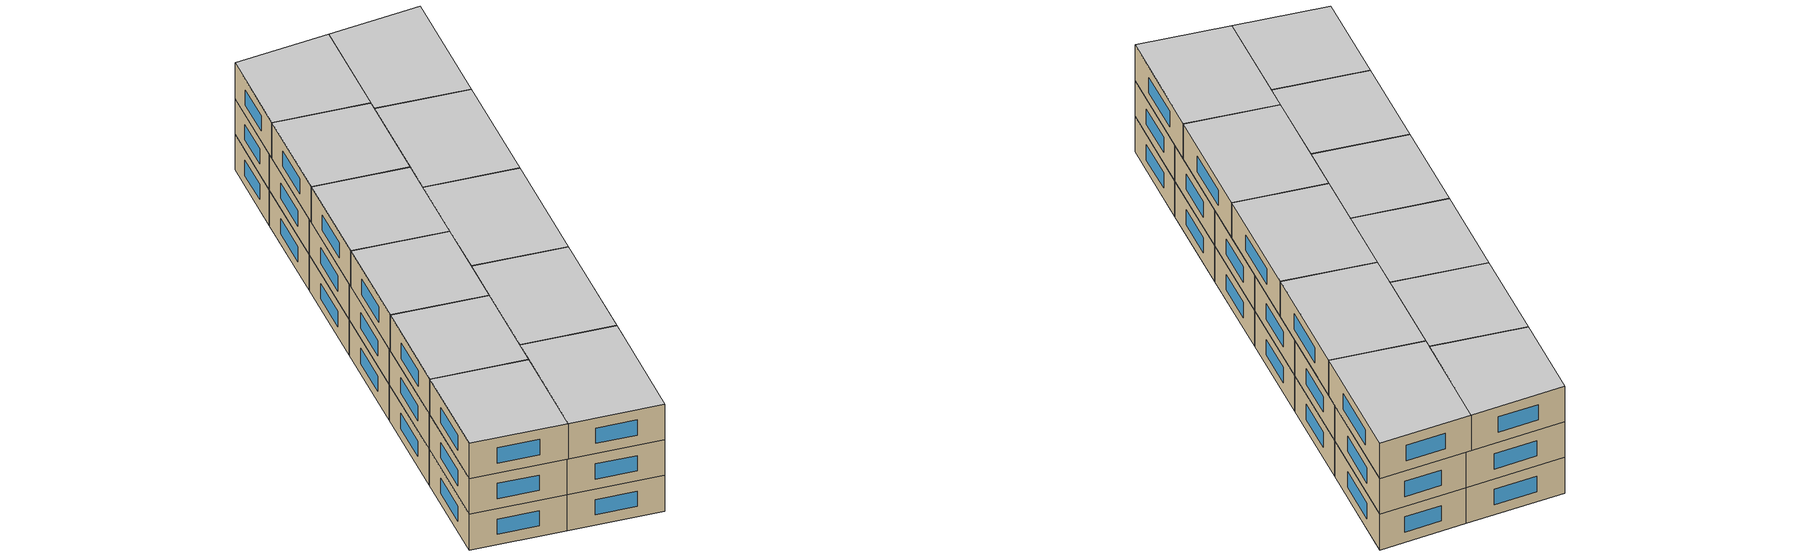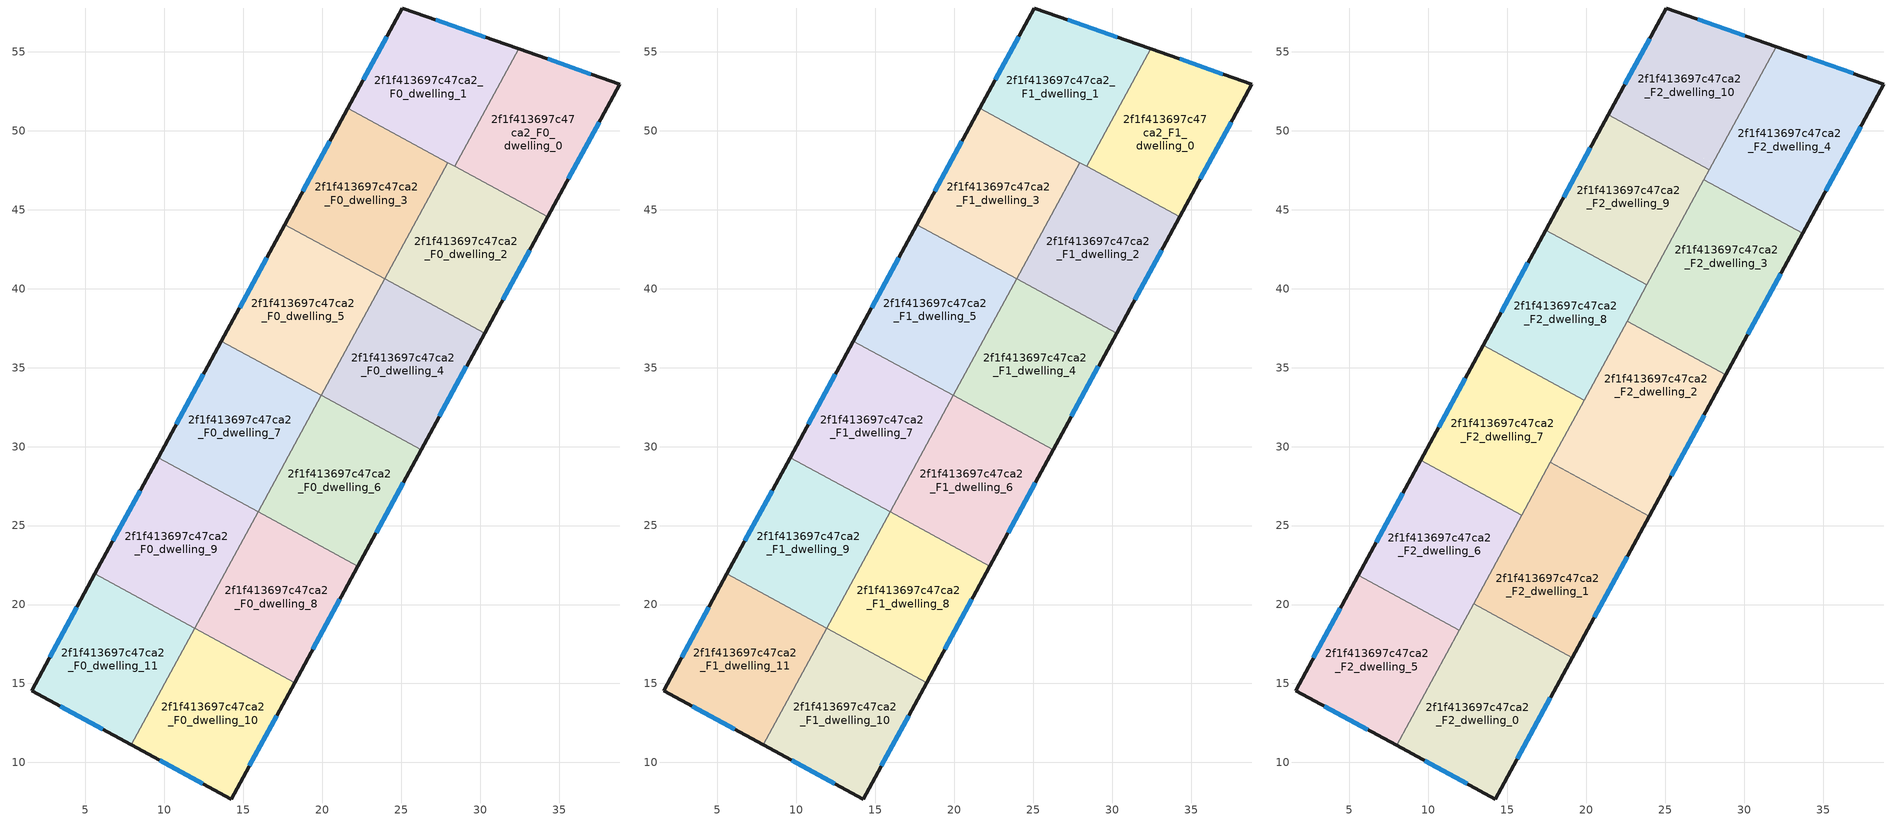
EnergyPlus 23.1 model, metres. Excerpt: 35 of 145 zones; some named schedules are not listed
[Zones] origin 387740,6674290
2f1f413697c47ca2_F0_dwelling_0
 floor ground (EU_floor_Construction): 38.85,52.95 34.29,44.55 28.4,47.75 32.44,55.2 z0
 wall outside (EU_wall_Construction): 34.29,44.55 38.85,52.95 32.44,55.2 z0:3
 wall to 2f1f413697c47ca2_F0_dwelling_1 (EU_wall_Construction): 32.44,55.2 28.4,47.75 z0:3
 wall to 2f1f413697c47ca2_F0_dwelling_2 (EU_wall_Construction): 28.4,47.75 34.29,44.55 z0:3
 window (EU_Window_Construction): 37.02,53.59 34.27,54.55 / 35.59,46.95 37.55,50.55 z0.86:2.14
2f1f413697c47ca2_F0_dwelling_1
 floor ground (EU_floor_Construction): 32.44,55.2 28.4,47.75 21.63,51.43 25.08,57.78 z0
 wall outside (EU_wall_Construction): 32.44,55.2 25.08,57.78 21.63,51.43 z0:3
 wall to 2f1f413697c47ca2_F0_dwelling_3 (EU_wall_Construction): 21.63,51.43 27.96,47.99 z0:3
 wall to 2f1f413697c47ca2_F0_dwelling_2 (EU_wall_Construction): 27.96,47.99 28.4,47.75 z0:3
 window (EU_Window_Construction): 24.09,55.96 22.61,53.25 / 30.34,55.93 27.18,57.04 z0.86:2.14
2f1f413697c47ca2_F0_dwelling_10
 floor ground (EU_floor_Construction): 18.26,15.06 14.24,7.68 7.92,11.12 11.93,18.5 z0
 wall outside (EU_wall_Construction): 7.92,11.12 14.24,7.68 18.26,15.06 z0:3
 wall to 2f1f413697c47ca2_F0_dwelling_11 (EU_wall_Construction): 11.93,18.5 7.92,11.12 z0:3
 wall to 2f1f413697c47ca2_F0_dwelling_8 (EU_wall_Construction): 18.26,15.06 11.93,18.5 z0:3
 window (EU_Window_Construction): 15.39,9.79 17.11,12.95 / 9.73,10.14 12.44,8.67 z0.86:2.14
2f1f413697c47ca2_F0_dwelling_11
 floor ground (EU_floor_Construction): 11.93,18.5 7.92,11.12 1.6,14.56 5.61,21.93 z0
 wall outside (EU_wall_Construction): 5.61,21.93 1.6,14.56 7.92,11.12 z0:3
 wall to 2f1f413697c47ca2_F0_dwelling_9 (EU_wall_Construction): 11.93,18.5 5.61,21.93 z0:3
 window (EU_Window_Construction): 3.4,13.57 6.12,12.1 / 4.46,19.83 2.74,16.66 z0.86:2.14
2f1f413697c47ca2_F0_dwelling_2
 floor ground (EU_floor_Construction): 34.29,44.55 30.28,37.18 23.96,40.62 27.96,47.99 z0
 wall outside (EU_wall_Construction): 30.28,37.18 34.29,44.55 z0:3
 wall to 2f1f413697c47ca2_F0_dwelling_3 (EU_wall_Construction): 27.96,47.99 23.96,40.62 z0:3
 wall to 2f1f413697c47ca2_F0_dwelling_4 (EU_wall_Construction): 23.96,40.62 30.28,37.18 z0:3
 window (EU_Window_Construction): 31.43,39.29 33.15,42.45 z0.86:2.14
2f1f413697c47ca2_F0_dwelling_3
 floor ground (EU_floor_Construction): 27.96,47.99 23.96,40.62 17.62,44.06 21.63,51.43 z0
 wall outside (EU_wall_Construction): 21.63,51.43 17.62,44.06 z0:3
 wall to 2f1f413697c47ca2_F0_dwelling_5 (EU_wall_Construction): 17.62,44.06 23.95,40.62 z0:3
 window (EU_Window_Construction): 20.49,49.33 18.77,46.17 z0.86:2.14
2f1f413697c47ca2_F0_dwelling_4
 floor ground (EU_floor_Construction): 30.28,37.18 26.28,29.81 19.95,33.25 23.95,40.62 z0
 wall outside (EU_wall_Construction): 26.28,29.81 30.28,37.18 z0:3
 wall to 2f1f413697c47ca2_F0_dwelling_5 (EU_wall_Construction): 23.95,40.62 19.95,33.25 z0:3
 wall to 2f1f413697c47ca2_F0_dwelling_6 (EU_wall_Construction): 19.95,33.25 26.28,29.81 z0:3
 window (EU_Window_Construction): 27.42,31.92 29.14,35.08 z0.86:2.14
2f1f413697c47ca2_F0_dwelling_5
 floor ground (EU_floor_Construction): 23.95,40.62 19.95,33.25 13.62,36.69 17.62,44.06 z0
 wall outside (EU_wall_Construction): 17.62,44.06 13.62,36.69 z0:3
 wall to 2f1f413697c47ca2_F0_dwelling_7 (EU_wall_Construction): 13.62,36.69 19.95,33.25 z0:3
 window (EU_Window_Construction): 16.48,41.95 14.76,38.79 z0.86:2.14
2f1f413697c47ca2_F0_dwelling_6
 floor ground (EU_floor_Construction): 26.28,29.81 22.27,22.44 15.94,25.87 19.95,33.25 z0
 wall outside (EU_wall_Construction): 22.27,22.44 26.28,29.81 z0:3
 wall to 2f1f413697c47ca2_F0_dwelling_7 (EU_wall_Construction): 19.95,33.25 15.94,25.87 z0:3
 wall to 2f1f413697c47ca2_F0_dwelling_8 (EU_wall_Construction): 15.94,25.87 22.27,22.44 z0:3
 window (EU_Window_Construction): 23.41,24.54 25.13,27.7 z0.86:2.14
2f1f413697c47ca2_F0_dwelling_7
 floor ground (EU_floor_Construction): 19.95,33.25 15.94,25.87 9.61,29.31 13.62,36.69 z0
 wall outside (EU_wall_Construction): 13.62,36.69 9.61,29.31 z0:3
 wall to 2f1f413697c47ca2_F0_dwelling_9 (EU_wall_Construction): 9.61,29.31 15.94,25.87 z0:3
 window (EU_Window_Construction): 12.48,34.58 10.76,31.42 z0.86:2.14
2f1f413697c47ca2_F0_dwelling_8
 floor ground (EU_floor_Construction): 22.27,22.44 18.26,15.06 11.93,18.5 15.94,25.87 z0
 wall outside (EU_wall_Construction): 18.26,15.06 22.27,22.44 z0:3
 wall to 2f1f413697c47ca2_F0_dwelling_9 (EU_wall_Construction): 15.94,25.87 11.93,18.5 z0:3
 window (EU_Window_Construction): 19.4,17.17 21.12,20.33 z0.86:2.14
2f1f413697c47ca2_F0_dwelling_9
 floor ground (EU_floor_Construction): 15.94,25.87 11.93,18.5 5.61,21.93 9.61,29.31 z0
 wall outside (EU_wall_Construction): 9.61,29.31 5.61,21.93 z0:3
 window (EU_Window_Construction): 8.47,27.2 6.75,24.04 z0.86:2.14
2f1f413697c47ca2_F1_dwelling_0
 floor to 2f1f413697c47ca2_F0_dwelling_0 (EU_floor_Construction): 38.85,52.95 34.29,44.55 28.4,47.75 32.44,55.2 z3
 wall outside (EU_wall_Construction): 34.29,44.55 38.85,52.95 32.44,55.2 z3:6
 wall to 2f1f413697c47ca2_F1_dwelling_1 (EU_wall_Construction): 32.44,55.2 28.4,47.75 z3:6
 wall to 2f1f413697c47ca2_F1_dwelling_2 (EU_wall_Construction): 28.4,47.75 34.29,44.55 z3:6
 window (EU_Window_Construction): 37.02,53.59 34.27,54.55 / 35.59,46.95 37.55,50.55 z3.86:5.14
 ceiling adiabatic (EU_roof_Construction): 34.29,44.55 38.85,52.95 32.44,55.2 28.4,47.75 z6
2f1f413697c47ca2_F1_dwelling_1
 floor to 2f1f413697c47ca2_F0_dwelling_1 (EU_floor_Construction): 32.44,55.2 28.4,47.75 21.63,51.43 25.08,57.78 z3
 wall outside (EU_wall_Construction): 32.44,55.2 25.08,57.78 21.63,51.43 z3:6
 wall to 2f1f413697c47ca2_F1_dwelling_3 (EU_wall_Construction): 21.63,51.43 27.96,47.99 z3:6
 wall to 2f1f413697c47ca2_F1_dwelling_2 (EU_wall_Construction): 27.96,47.99 28.4,47.75 z3:6
 window (EU_Window_Construction): 24.09,55.96 22.61,53.25 / 30.34,55.93 27.18,57.04 z3.86:5.14
 ceiling adiabatic (EU_roof_Construction): 28.4,47.75 32.44,55.2 32.04,55.34 28.03,47.95 z6
2f1f413697c47ca2_F1_dwelling_10
 floor to 2f1f413697c47ca2_F0_dwelling_10 (EU_floor_Construction): 18.26,15.06 14.24,7.68 7.92,11.12 11.93,18.5 z3
 wall outside (EU_wall_Construction): 7.92,11.12 14.24,7.68 18.26,15.06 z3:6
 wall to 2f1f413697c47ca2_F1_dwelling_11 (EU_wall_Construction): 11.93,18.5 7.92,11.12 z3:6
 wall to 2f1f413697c47ca2_F1_dwelling_8 (EU_wall_Construction): 18.26,15.06 11.93,18.5 z3:6
 window (EU_Window_Construction): 15.39,9.79 17.11,12.95 / 9.73,10.14 12.44,8.67 z3.86:5.14
 ceiling adiabatic (EU_roof_Construction): 8,11.08 12.01,18.46 11.93,18.5 7.92,11.12 z6
2f1f413697c47ca2_F1_dwelling_11
 floor to 2f1f413697c47ca2_F0_dwelling_11 (EU_floor_Construction): 11.93,18.5 7.92,11.12 1.6,14.56 5.61,21.93 z3
 wall outside (EU_wall_Construction): 5.61,21.93 1.6,14.56 7.92,11.12 z3:6
 wall to 2f1f413697c47ca2_F1_dwelling_9 (EU_wall_Construction): 11.93,18.5 5.61,21.93 z3:6
 window (EU_Window_Construction): 3.4,13.57 6.12,12.1 / 4.46,19.83 2.74,16.66 z3.86:5.14
2f1f413697c47ca2_F1_dwelling_2
 floor to 2f1f413697c47ca2_F0_dwelling_2 (EU_floor_Construction): 34.29,44.55 30.28,37.18 23.96,40.62 27.96,47.99 z3
 wall outside (EU_wall_Construction): 30.28,37.18 34.29,44.55 z3:6
 wall to 2f1f413697c47ca2_F1_dwelling_3 (EU_wall_Construction): 27.96,47.99 23.96,40.62 z3:6
 wall to 2f1f413697c47ca2_F1_dwelling_4 (EU_wall_Construction): 23.96,40.62 30.28,37.18 z3:6
 window (EU_Window_Construction): 31.43,39.29 33.15,42.45 z3.86:5.14
2f1f413697c47ca2_F1_dwelling_3
 floor to 2f1f413697c47ca2_F0_dwelling_3 (EU_floor_Construction): 27.96,47.99 23.96,40.62 17.62,44.06 21.63,51.43 z3
 wall outside (EU_wall_Construction): 21.63,51.43 17.62,44.06 z3:6
 wall to 2f1f413697c47ca2_F1_dwelling_5 (EU_wall_Construction): 17.62,44.06 23.95,40.62 z3:6
 window (EU_Window_Construction): 20.49,49.33 18.77,46.17 z3.86:5.14
2f1f413697c47ca2_F1_dwelling_4
 floor to 2f1f413697c47ca2_F0_dwelling_4 (EU_floor_Construction): 30.28,37.18 26.28,29.81 19.95,33.25 23.95,40.62 z3
 wall outside (EU_wall_Construction): 26.28,29.81 30.28,37.18 z3:6
 wall to 2f1f413697c47ca2_F1_dwelling_5 (EU_wall_Construction): 23.95,40.62 19.95,33.25 z3:6
 wall to 2f1f413697c47ca2_F1_dwelling_6 (EU_wall_Construction): 19.95,33.25 26.28,29.81 z3:6
 window (EU_Window_Construction): 27.42,31.92 29.14,35.08 z3.86:5.14
2f1f413697c47ca2_F1_dwelling_5
 floor to 2f1f413697c47ca2_F0_dwelling_5 (EU_floor_Construction): 23.95,40.62 19.95,33.25 13.62,36.69 17.62,44.06 z3
 wall outside (EU_wall_Construction): 17.62,44.06 13.62,36.69 z3:6
 wall to 2f1f413697c47ca2_F1_dwelling_7 (EU_wall_Construction): 13.62,36.69 19.95,33.25 z3:6
 window (EU_Window_Construction): 16.48,41.95 14.76,38.79 z3.86:5.14
2f1f413697c47ca2_F1_dwelling_6
 floor to 2f1f413697c47ca2_F0_dwelling_6 (EU_floor_Construction): 26.28,29.81 22.27,22.44 15.94,25.87 19.95,33.25 z3
 wall outside (EU_wall_Construction): 22.27,22.44 26.28,29.81 z3:6
 wall to 2f1f413697c47ca2_F1_dwelling_7 (EU_wall_Construction): 19.95,33.25 15.94,25.87 z3:6
 wall to 2f1f413697c47ca2_F1_dwelling_8 (EU_wall_Construction): 15.94,25.87 22.27,22.44 z3:6
 window (EU_Window_Construction): 23.41,24.54 25.13,27.7 z3.86:5.14
 ceiling adiabatic (EU_roof_Construction): 16.01,25.83 19.88,32.95 19.81,32.99 15.94,25.87 z6
2f1f413697c47ca2_F1_dwelling_7
 floor to 2f1f413697c47ca2_F0_dwelling_7 (EU_floor_Construction): 19.95,33.25 15.94,25.87 9.61,29.31 13.62,36.69 z3
 wall outside (EU_wall_Construction): 13.62,36.69 9.61,29.31 z3:6
 wall to 2f1f413697c47ca2_F1_dwelling_9 (EU_wall_Construction): 9.61,29.31 15.94,25.87 z3:6
 window (EU_Window_Construction): 12.48,34.58 10.76,31.42 z3.86:5.14
 ceiling adiabatic (EU_roof_Construction): 15.94,25.87 19.81,32.99 13.48,36.43 9.61,29.31 z6
2f1f413697c47ca2_F1_dwelling_8
 floor to 2f1f413697c47ca2_F0_dwelling_8 (EU_floor_Construction): 22.27,22.44 18.26,15.06 11.93,18.5 15.94,25.87 z3
 wall outside (EU_wall_Construction): 18.26,15.06 22.27,22.44 z3:6
 wall to 2f1f413697c47ca2_F1_dwelling_9 (EU_wall_Construction): 15.94,25.87 11.93,18.5 z3:6
 window (EU_Window_Construction): 19.4,17.17 21.12,20.33 z3.86:5.14
 ceiling adiabatic (EU_roof_Construction): 15.92,25.66 16.01,25.83 15.94,25.87 15.85,25.7 z6
2f1f413697c47ca2_F1_dwelling_9
 floor to 2f1f413697c47ca2_F0_dwelling_9 (EU_floor_Construction): 15.94,25.87 11.93,18.5 5.61,21.93 9.61,29.31 z3
 wall outside (EU_wall_Construction): 9.61,29.31 5.61,21.93 z3:6
 window (EU_Window_Construction): 8.47,27.2 6.75,24.04 z3.86:5.14
 ceiling adiabatic (EU_roof_Construction): 11.93,18.5 15.94,25.87 9.61,29.31 5.61,21.93 z6
2f1f413697c47ca2_F2_dwelling_0
 floor to 2f1f413697c47ca2_F1_dwelling_10 (EU_floor_Construction): 18.26,15.06 14.24,7.68 8,11.08 12.01,18.46 z6
 floor to 2f1f413697c47ca2_F1_dwelling_8 (EU_floor_Construction): 19.12,16.64 18.26,15.06 12.01,18.46 12.87,20.04 z6
 wall outside (EU_wall_Construction): 8,11.08 14.24,7.68 19.12,16.64 z6:9
 wall to 2f1f413697c47ca2_F2_dwelling_1 (EU_wall_Construction): 19.12,16.64 12.87,20.04 z6:9
 wall to 2f1f413697c47ca2_F2_dwelling_5 (EU_wall_Construction): 11.96,18.37 8,11.08 z6:9
 wall to 2f1f413697c47ca2_F2_dwelling_6 (EU_wall_Construction): 12.87,20.04 11.96,18.37 z6:9
 window (EU_Window_Construction): 9.78,10.11 12.46,8.65 / 15.64,10.24 17.72,14.08 z6.86:8.14
 ceiling to 2f1f413697c47ca2_F3_dwelling_0 (EU_floor_Construction): 14.24,7.68 19.12,16.64 12.87,20.04 8,11.08 z9
2f1f413697c47ca2_F2_dwelling_1
 floor to 2f1f413697c47ca2_F1_dwelling_8 (EU_floor_Construction): 22.27,22.44 19.12,16.64 12.87,20.04 16.01,25.83 z6
 floor to 2f1f413697c47ca2_F1_dwelling_6 (EU_floor_Construction): 23.98,25.6 22.27,22.44 16.01,25.83 17.73,29 z6
 wall outside (EU_wall_Construction): 19.12,16.64 23.98,25.6 z6:9
 wall to 2f1f413697c47ca2_F2_dwelling_2 (EU_wall_Construction): 23.98,25.6 17.73,29 z6:9
 wall to 2f1f413697c47ca2_F2_dwelling_6 (EU_wall_Construction): 15.92,25.66 12.87,20.04 z6:9
 wall to 2f1f413697c47ca2_F2_dwelling_7 (EU_wall_Construction): 17.73,29 15.92,25.66 z6:9
 window (EU_Window_Construction): 20.51,19.2 22.59,23.04 z6.86:8.14
 ceiling to 2f1f413697c47ca2_F3_dwelling_1 (EU_floor_Construction): 19.12,16.64 23.98,25.6 17.73,29 12.87,20.04 z9
2f1f413697c47ca2_F2_dwelling_10
 floor to 2f1f413697c47ca2_F1_dwelling_1 (EU_floor_Construction): 32.04,55.34 28.03,47.95 21.63,51.43 25.08,57.78 z6
 floor to 2f1f413697c47ca2_F1_dwelling_3 (EU_floor_Construction): 27.96,47.99 27.73,47.57 21.4,51.01 21.63,51.43 z6
 floor to 2f1f413697c47ca2_F1_dwelling_2 (EU_floor_Construction): 28.03,47.95 27.8,47.53 27.73,47.57 27.96,47.99 z6
 wall outside (EU_wall_Construction): 32.04,55.34 25.08,57.78 21.4,51.01 z6:9
 wall to 2f1f413697c47ca2_F2_dwelling_9 (EU_wall_Construction): 21.4,51.01 27.8,47.53 z6:9
 wall to 2f1f413697c47ca2_F2_dwelling_4 (EU_wall_Construction): 27.8,47.53 32.04,55.34 z6:9
 window (EU_Window_Construction): 24.03,55.84 22.45,52.94 / 30.05,56.03 27.07,57.08 z6.86:8.14
 ceiling to 2f1f413697c47ca2_F3_dwelling_10 (EU_floor_Construction): 27.8,47.53 32.04,55.34 25.08,57.78 21.4,51.01 z9
2f1f413697c47ca2_F2_dwelling_2
 floor to 2f1f413697c47ca2_F1_dwelling_4 (EU_floor_Construction): 28.85,34.55 26.27,29.81 20.02,33.21 22.6,37.95 z6
 floor to 2f1f413697c47ca2_F1_dwelling_6 (EU_floor_Construction): 26.27,29.81 23.98,25.6 17.73,29 20.02,33.21 z6
 wall outside (EU_wall_Construction): 23.98,25.6 28.85,34.55 z6:9
 wall to 2f1f413697c47ca2_F2_dwelling_3 (EU_wall_Construction): 28.85,34.55 22.6,37.95 z6:9
 wall to 2f1f413697c47ca2_F2_dwelling_8 (EU_wall_Construction): 22.6,37.95 19.88,32.95 z6:9
 wall to 2f1f413697c47ca2_F2_dwelling_7 (EU_wall_Construction): 19.88,32.95 17.73,29 z6:9
 window (EU_Window_Construction): 25.38,28.16 27.46,31.99 z6.86:8.14
 ceiling to 2f1f413697c47ca2_F3_dwelling_2 (EU_floor_Construction): 23.98,25.6 28.85,34.55 22.6,37.95 17.73,29 z9
2f1f413697c47ca2_F2_dwelling_3
 floor to 2f1f413697c47ca2_F1_dwelling_2 (EU_floor_Construction): 33.72,43.5 30.28,37.18 24.03,40.58 27.46,46.9 z6
 floor to 2f1f413697c47ca2_F1_dwelling_4 (EU_floor_Construction): 30.28,37.18 28.85,34.55 22.6,37.95 24.03,40.58 z6
 wall outside (EU_wall_Construction): 28.85,34.55 33.72,43.5 z6:9
 wall to 2f1f413697c47ca2_F2_dwelling_4 (EU_wall_Construction): 33.72,43.5 27.46,46.9 z6:9
 wall to 2f1f413697c47ca2_F2_dwelling_9 (EU_wall_Construction): 27.46,46.9 23.84,40.24 z6:9
 wall to 2f1f413697c47ca2_F2_dwelling_8 (EU_wall_Construction): 23.84,40.24 22.6,37.95 z6:9
 window (EU_Window_Construction): 30.24,37.11 32.33,40.94 z6.86:8.14
 ceiling to 2f1f413697c47ca2_F3_dwelling_3 (EU_floor_Construction): 28.85,34.55 33.72,43.5 27.46,46.9 22.6,37.95 z9
2f1f413697c47ca2_F2_dwelling_4
 floor to 2f1f413697c47ca2_F1_dwelling_2 (EU_floor_Construction): 34.29,44.55 33.72,43.5 27.46,46.9 28.03,47.95 z6
 floor adiabatic (EU_floor_Construction): 38.85,52.95 33.72,43.5 34.29,44.55 28.03,47.95 27.46,46.9 32.04,55.34 z6
 wall outside (EU_wall_Construction): 33.72,43.5 38.85,52.95 32.04,55.34 z6:9
 wall to 2f1f413697c47ca2_F2_dwelling_9 (EU_wall_Construction): 27.8,47.53 27.46,46.9 z6:9
 window (EU_Window_Construction): 36.91,53.63 33.99,54.65 / 35.18,46.2 37.39,50.25 z6.86:8.14
 ceiling to 2f1f413697c47ca2_F3_dwelling_4 (EU_floor_Construction): 33.72,43.5 38.85,52.95 32.04,55.34 27.46,46.9 z9
2f1f413697c47ca2_F2_dwelling_5
 floor to 2f1f413697c47ca2_F1_dwelling_11 (EU_floor_Construction): 11.88,18.41 7.92,11.12 1.6,14.56 5.56,21.85 z6
 floor adiabatic (EU_floor_Construction): 11.96,18.37 8,11.08 7.92,11.12 11.88,18.41 z6
 wall outside (EU_wall_Construction): 5.56,21.85 1.6,14.56 8,11.08 z6:9
 wall to 2f1f413697c47ca2_F2_dwelling_6 (EU_wall_Construction): 11.96,18.37 5.56,21.85 z6:9
 window (EU_Window_Construction): 3.43,13.56 6.17,12.07 / 4.43,19.76 2.73,16.64 z6.86:8.14
 ceiling to 2f1f413697c47ca2_F3_dwelling_5 (EU_floor_Construction): 8,11.08 11.96,18.37 5.56,21.85 1.6,14.56 z9
2f1f413697c47ca2_F2_dwelling_6
 floor adiabatic (EU_floor_Construction): 15.85,25.7 11.93,18.5 5.61,21.93 9.52,29.14 z6
 floor to 2f1f413697c47ca2_F1_dwelling_11 (EU_floor_Construction): 11.93,18.5 11.88,18.41 5.56,21.85 5.61,21.93 z6
 floor to 2f1f413697c47ca2_F1_dwelling_8 (EU_floor_Construction): 15.92,25.66 12.01,18.46 11.93,18.5 15.85,25.7 z6
 wall outside (EU_wall_Construction): 9.52,29.14 5.56,21.85 z6:9
 wall to 2f1f413697c47ca2_F2_dwelling_7 (EU_wall_Construction): 15.92,25.66 9.52,29.14 z6:9
 window (EU_Window_Construction): 8.39,27.05 6.69,23.93 z6.86:8.14
 ceiling to 2f1f413697c47ca2_F3_dwelling_6 (EU_floor_Construction): 11.96,18.37 15.92,25.66 9.52,29.14 5.56,21.85 z9
2f1f413697c47ca2_F2_dwelling_7
 floor adiabatic (EU_floor_Construction): 19.88,32.95 15.92,25.66 9.52,29.14 13.48,36.43 z6
 wall outside (EU_wall_Construction): 13.48,36.43 9.52,29.14 z6:9
 wall to 2f1f413697c47ca2_F2_dwelling_8 (EU_wall_Construction): 19.88,32.95 13.48,36.43 z6:9
 window (EU_Window_Construction): 12.35,34.35 10.65,31.22 z6.86:8.14
 ceiling to 2f1f413697c47ca2_F3_dwelling_7 (EU_floor_Construction): 15.92,25.66 19.88,32.95 13.48,36.43 9.52,29.14 z9
2f1f413697c47ca2_F2_dwelling_8
 floor to 2f1f413697c47ca2_F1_dwelling_5 (EU_floor_Construction): 23.77,40.28 19.95,33.25 13.62,36.69 17.44,43.72 z6
 floor to 2f1f413697c47ca2_F1_dwelling_7 (EU_floor_Construction): 19.95,33.25 19.81,32.99 13.48,36.43 13.62,36.69 z6
 floor to 2f1f413697c47ca2_F1_dwelling_4 (EU_floor_Construction): 23.84,40.24 20.02,33.21 19.95,33.25 23.77,40.28 z6
 floor to 2f1f413697c47ca2_F1_dwelling_6 (EU_floor_Construction): 20.02,33.21 19.88,32.95 19.81,32.99 19.95,33.25 z6
 wall outside (EU_wall_Construction): 17.44,43.72 13.48,36.43 z6:9
 wall to 2f1f413697c47ca2_F2_dwelling_9 (EU_wall_Construction): 23.84,40.24 17.44,43.72 z6:9
 window (EU_Window_Construction): 16.31,41.64 14.61,38.51 z6.86:8.14
 ceiling to 2f1f413697c47ca2_F3_dwelling_8 (EU_floor_Construction): 19.88,32.95 23.84,40.24 17.44,43.72 13.48,36.43 z9
2f1f413697c47ca2_F2_dwelling_9
 floor to 2f1f413697c47ca2_F1_dwelling_3 (EU_floor_Construction): 27.73,47.57 23.96,40.62 17.62,44.06 21.4,51.01 z6
 floor to 2f1f413697c47ca2_F1_dwelling_2 (EU_floor_Construction): 27.8,47.53 24.03,40.58 23.96,40.62 27.73,47.57 z6
 floor to 2f1f413697c47ca2_F1_dwelling_5 (EU_floor_Construction): 23.95,40.62 23.77,40.28 17.44,43.72 17.62,44.06 z6
 floor to 2f1f413697c47ca2_F1_dwelling_4 (EU_floor_Construction): 24.03,40.58 23.84,40.24 23.77,40.28 23.95,40.62 z6
 wall outside (EU_wall_Construction): 21.4,51.01 17.44,43.72 z6:9
 window (EU_Window_Construction): 20.27,48.92 18.57,45.8 z6.86:8.14
 ceiling to 2f1f413697c47ca2_F3_dwelling_9 (EU_floor_Construction): 23.84,40.24 27.8,47.53 21.4,51.01 17.44,43.72 z9
[Building]
EU S2 Campaign: North Axis=0; Terrain=City; Solar Distribution=FullExterior
[Site:Location]
Helsinki-Vantaa.AP: Latitude=60.317; Longitude=24.963; Time Zone=2; Elevation=54.6
[SizingPeriod:WeatherFileDays]
AnnualSizingPeriod: Begin Month=1; Begin Day of Month=1; End Month=12; End Day of Month=31; Day of Week for Start Day=Monday; Use Weather File Daylight Saving Period=No; Use Weather File Rain and Snow Indicators=No
[MATERIAL]
EU_InternalMass_Material: Roughness=MediumRough; Thickness=0.1; Conductivity=1; Density=1800; Specific Heat=900; Thermal Absorptance=0.9; Solar Absorptance=0.7; Visible Absorptance=0.7
[MATERIAL:NOMASS] Roughness=MediumRough; Thermal Absorptance=0.9; Solar Absorptance=0.7; Visible Absorptance=0.7
Name | Thermal Resistance
EU_wall_NoMass | 5.91765
EU_roof_NoMass | 11.1778
EU_floor_NoMass | 6.2875
[WINDOWMATERIAL:SIMPLEGLAZINGSYSTEM]
EU_Window_SimpleGlazing: UFactor=0.994035; Solar Heat Gain Coefficient=0.7; Visible Transmittance=0.7
[CONSTRUCTION]
EU_wall_Construction: EU_wall_NoMass
EU_roof_Construction: EU_roof_NoMass
EU_floor_Construction: EU_floor_NoMass
EU_Window_Construction: EU_Window_SimpleGlazing
EU_InternalMass_Construction: EU_InternalMass_Material
[ZONE] Type=1; Multiplier=1; Ceiling Height=autocalculate; Floor Area=autocalculate; Part of Total Floor Area=Yes
Name | Volume
2f1f413697c47ca2_F0_dwelling_0; 2f1f413697c47ca2_F1_dwelling_0 | 181.288
2f1f413697c47ca2_F2_dwelling_0 | 217.539
2f1f413697c47ca2_F0_dwelling_1; 2f1f413697c47ca2_F1_dwelling_1; 2f1f413697c47ca2_F2_dwelling_10 | 181.309
2f1f413697c47ca2_F2_dwelling_1 | 217.574
2f1f413697c47ca2_F0_dwelling_10; 2f1f413697c47ca2_F1_dwelling_10; 2f1f413697c47ca2_F2_dwelling_9 | 181.311
2f1f413697c47ca2_F0_dwelling_11; 2f1f413697c47ca2_F1_dwelling_11 | 181.325
2f1f413697c47ca2_F0_dwelling_2; 2f1f413697c47ca2_F1_dwelling_2 | 181.287
2f1f413697c47ca2_F2_dwelling_2 | 217.553
2f1f413697c47ca2_F0_dwelling_3; 2f1f413697c47ca2_F1_dwelling_3; 2f1f413697c47ca2_F0_dwelling_9; 2f1f413697c47ca2_F1_dwelling_9 | 181.314
2f1f413697c47ca2_F2_dwelling_3; 2f1f413697c47ca2_F2_dwelling_4 | 217.551
2f1f413697c47ca2_F0_dwelling_4; 2f1f413697c47ca2_F1_dwelling_4; 2f1f413697c47ca2_F0_dwelling_5; 2f1f413697c47ca2_F1_dwelling_5 | 181.293
2f1f413697c47ca2_F2_dwelling_5 | 181.305
2f1f413697c47ca2_F0_dwelling_6; 2f1f413697c47ca2_F1_dwelling_6 | 181.303
2f1f413697c47ca2_F2_dwelling_6 | 181.31
2f1f413697c47ca2_F0_dwelling_7; 2f1f413697c47ca2_F1_dwelling_7 | 181.333
2f1f413697c47ca2_F2_dwelling_7 | 181.313
2f1f413697c47ca2_F0_dwelling_8; 2f1f413697c47ca2_F1_dwelling_8 | 181.28
2f1f413697c47ca2_F2_dwelling_8 | 181.315
[INTERNALMASS] Construction=EU_InternalMass_Construction
Name | Zone or ZoneList | Surface Area
2f1f413697c47ca2_F0_dwelling_0_EU_InternalMass | 2f1f413697c47ca2_F0_dwelling_0 | 60.4294
2f1f413697c47ca2_F0_dwelling_1_EU_InternalMass | 2f1f413697c47ca2_F0_dwelling_1 | 60.4363
2f1f413697c47ca2_F0_dwelling_2_EU_InternalMass | 2f1f413697c47ca2_F0_dwelling_2 | 60.4289
2f1f413697c47ca2_F0_dwelling_3_EU_InternalMass | 2f1f413697c47ca2_F0_dwelling_3 | 60.438
2f1f413697c47ca2_F0_dwelling_4_EU_InternalMass | 2f1f413697c47ca2_F0_dwelling_4 | 60.4312
2f1f413697c47ca2_F0_dwelling_5_EU_InternalMass | 2f1f413697c47ca2_F0_dwelling_5 | 60.4309
2f1f413697c47ca2_F0_dwelling_6_EU_InternalMass | 2f1f413697c47ca2_F0_dwelling_6 | 60.436
2f1f413697c47ca2_F0_dwelling_7_EU_InternalMass | 2f1f413697c47ca2_F0_dwelling_7 | 60.4389
2f1f413697c47ca2_F0_dwelling_8_EU_InternalMass | 2f1f413697c47ca2_F0_dwelling_8 | 60.4289
2f1f413697c47ca2_F0_dwelling_9_EU_InternalMass | 2f1f413697c47ca2_F0_dwelling_9 | 60.4326
2f1f413697c47ca2_F0_dwelling_10_EU_InternalMass | 2f1f413697c47ca2_F0_dwelling_10 | 60.4368
2f1f413697c47ca2_F0_dwelling_11_EU_InternalMass | 2f1f413697c47ca2_F0_dwelling_11 | 60.4417
2f1f413697c47ca2_F1_dwelling_0_EU_InternalMass | 2f1f413697c47ca2_F1_dwelling_0 | 60.4294
2f1f413697c47ca2_F1_dwelling_1_EU_InternalMass | 2f1f413697c47ca2_F1_dwelling_1 | 60.4363
2f1f413697c47ca2_F1_dwelling_2_EU_InternalMass | 2f1f413697c47ca2_F1_dwelling_2 | 60.4289
2f1f413697c47ca2_F1_dwelling_3_EU_InternalMass | 2f1f413697c47ca2_F1_dwelling_3 | 60.438
2f1f413697c47ca2_F1_dwelling_4_EU_InternalMass | 2f1f413697c47ca2_F1_dwelling_4 | 60.4312
2f1f413697c47ca2_F1_dwelling_5_EU_InternalMass | 2f1f413697c47ca2_F1_dwelling_5 | 60.4309
2f1f413697c47ca2_F1_dwelling_6_EU_InternalMass | 2f1f413697c47ca2_F1_dwelling_6 | 60.436
2f1f413697c47ca2_F1_dwelling_7_EU_InternalMass | 2f1f413697c47ca2_F1_dwelling_7 | 60.4389
2f1f413697c47ca2_F1_dwelling_8_EU_InternalMass | 2f1f413697c47ca2_F1_dwelling_8 | 60.4289
2f1f413697c47ca2_F1_dwelling_9_EU_InternalMass | 2f1f413697c47ca2_F1_dwelling_9 | 60.4326
2f1f413697c47ca2_F1_dwelling_10_EU_InternalMass | 2f1f413697c47ca2_F1_dwelling_10 | 60.4368
2f1f413697c47ca2_F1_dwelling_11_EU_InternalMass | 2f1f413697c47ca2_F1_dwelling_11 | 60.4417
2f1f413697c47ca2_F2_dwelling_0_EU_InternalMass | 2f1f413697c47ca2_F2_dwelling_0 | 72.513
2f1f413697c47ca2_F2_dwelling_1_EU_InternalMass | 2f1f413697c47ca2_F2_dwelling_1 | 72.5247
2f1f413697c47ca2_F2_dwelling_2_EU_InternalMass | 2f1f413697c47ca2_F2_dwelling_2 | 72.5177
2f1f413697c47ca2_F2_dwelling_3_EU_InternalMass | 2f1f413697c47ca2_F2_dwelling_3 | 72.517
2f1f413697c47ca2_F2_dwelling_4_EU_InternalMass | 2f1f413697c47ca2_F2_dwelling_4 | 72.5168
2f1f413697c47ca2_F2_dwelling_5_EU_InternalMass | 2f1f413697c47ca2_F2_dwelling_5 | 60.4348
2f1f413697c47ca2_F2_dwelling_6_EU_InternalMass | 2f1f413697c47ca2_F2_dwelling_6 | 60.4367
2f1f413697c47ca2_F2_dwelling_7_EU_InternalMass | 2f1f413697c47ca2_F2_dwelling_7 | 60.4376
2f1f413697c47ca2_F2_dwelling_8_EU_InternalMass | 2f1f413697c47ca2_F2_dwelling_8 | 60.4383
2f1f413697c47ca2_F2_dwelling_9_EU_InternalMass | 2f1f413697c47ca2_F2_dwelling_9 | 60.4371
2f1f413697c47ca2_F2_dwelling_10_EU_InternalMass | 2f1f413697c47ca2_F2_dwelling_10 | 60.4362
[OTHEREQUIPMENT] Fuel Type=Electricity; Design Level Calculation Method=Watts/Area; Power per Zone Floor Area=1; Fraction Latent=0; Fraction Radiant=0; Fraction Lost=0; Carbon Dioxide Generation Rate=0; EndUse Subcategory=EU_Step8_InternalGains
Name | Zone or ZoneList or Space or SpaceList | Schedule
EU_Step8_InternalGain_2f1f413697c47ca2_F0_dwelling_0_f000 | 2f1f413697c47ca2_F0_dwelling_0 | EU_Step8_GainSchedule_2f1f413697c47ca2_F0_dwelling_0_f000
EU_Step8_InternalGain_2f1f413697c47ca2_F0_dwelling_1_f000 | 2f1f413697c47ca2_F0_dwelling_1 | EU_Step8_GainSchedule_2f1f413697c47ca2_F0_dwelling_1_f000
EU_Step8_InternalGain_2f1f413697c47ca2_F0_dwelling_2_f000 | 2f1f413697c47ca2_F0_dwelling_2 | EU_Step8_GainSchedule_2f1f413697c47ca2_F0_dwelling_2_f000
EU_Step8_InternalGain_2f1f413697c47ca2_F0_dwelling_3_f000 | 2f1f413697c47ca2_F0_dwelling_3 | EU_Step8_GainSchedule_2f1f413697c47ca2_F0_dwelling_3_f000
EU_Step8_InternalGain_2f1f413697c47ca2_F0_dwelling_4_f000 | 2f1f413697c47ca2_F0_dwelling_4 | EU_Step8_GainSchedule_2f1f413697c47ca2_F0_dwelling_4_f000
EU_Step8_InternalGain_2f1f413697c47ca2_F0_dwelling_5_f000 | 2f1f413697c47ca2_F0_dwelling_5 | EU_Step8_GainSchedule_2f1f413697c47ca2_F0_dwelling_5_f000
EU_Step8_InternalGain_2f1f413697c47ca2_F0_dwelling_6_f000 | 2f1f413697c47ca2_F0_dwelling_6 | EU_Step8_GainSchedule_2f1f413697c47ca2_F0_dwelling_6_f000
EU_Step8_InternalGain_2f1f413697c47ca2_F0_dwelling_7_f000 | 2f1f413697c47ca2_F0_dwelling_7 | EU_Step8_GainSchedule_2f1f413697c47ca2_F0_dwelling_7_f000
EU_Step8_InternalGain_2f1f413697c47ca2_F0_dwelling_8_f000 | 2f1f413697c47ca2_F0_dwelling_8 | EU_Step8_GainSchedule_2f1f413697c47ca2_F0_dwelling_8_f000
EU_Step8_InternalGain_2f1f413697c47ca2_F0_dwelling_9_f000 | 2f1f413697c47ca2_F0_dwelling_9 | EU_Step8_GainSchedule_2f1f413697c47ca2_F0_dwelling_9_f000
EU_Step8_InternalGain_2f1f413697c47ca2_F0_dwelling_10_f000 | 2f1f413697c47ca2_F0_dwelling_10 | EU_Step8_GainSchedule_2f1f413697c47ca2_F0_dwelling_10_f000
EU_Step8_InternalGain_2f1f413697c47ca2_F0_dwelling_11_f000 | 2f1f413697c47ca2_F0_dwelling_11 | EU_Step8_GainSchedule_2f1f413697c47ca2_F0_dwelling_11_f000
EU_Step8_InternalGain_2f1f413697c47ca2_F1_dwelling_0_f000 | 2f1f413697c47ca2_F1_dwelling_0 | EU_Step8_GainSchedule_2f1f413697c47ca2_F1_dwelling_0_f000
EU_Step8_InternalGain_2f1f413697c47ca2_F1_dwelling_1_f000 | 2f1f413697c47ca2_F1_dwelling_1 | EU_Step8_GainSchedule_2f1f413697c47ca2_F1_dwelling_1_f000
EU_Step8_InternalGain_2f1f413697c47ca2_F1_dwelling_2_f000 | 2f1f413697c47ca2_F1_dwelling_2 | EU_Step8_GainSchedule_2f1f413697c47ca2_F1_dwelling_2_f000
EU_Step8_InternalGain_2f1f413697c47ca2_F1_dwelling_3_f000 | 2f1f413697c47ca2_F1_dwelling_3 | EU_Step8_GainSchedule_2f1f413697c47ca2_F1_dwelling_3_f000
EU_Step8_InternalGain_2f1f413697c47ca2_F1_dwelling_4_f000 | 2f1f413697c47ca2_F1_dwelling_4 | EU_Step8_GainSchedule_2f1f413697c47ca2_F1_dwelling_4_f000
EU_Step8_InternalGain_2f1f413697c47ca2_F1_dwelling_5_f000 | 2f1f413697c47ca2_F1_dwelling_5 | EU_Step8_GainSchedule_2f1f413697c47ca2_F1_dwelling_5_f000
EU_Step8_InternalGain_2f1f413697c47ca2_F1_dwelling_6_f000 | 2f1f413697c47ca2_F1_dwelling_6 | EU_Step8_GainSchedule_2f1f413697c47ca2_F1_dwelling_6_f000
EU_Step8_InternalGain_2f1f413697c47ca2_F1_dwelling_7_f000 | 2f1f413697c47ca2_F1_dwelling_7 | EU_Step8_GainSchedule_2f1f413697c47ca2_F1_dwelling_7_f000
EU_Step8_InternalGain_2f1f413697c47ca2_F1_dwelling_8_f000 | 2f1f413697c47ca2_F1_dwelling_8 | EU_Step8_GainSchedule_2f1f413697c47ca2_F1_dwelling_8_f000
EU_Step8_InternalGain_2f1f413697c47ca2_F1_dwelling_9_f000 | 2f1f413697c47ca2_F1_dwelling_9 | EU_Step8_GainSchedule_2f1f413697c47ca2_F1_dwelling_9_f000
EU_Step8_InternalGain_2f1f413697c47ca2_F1_dwelling_10_f000 | 2f1f413697c47ca2_F1_dwelling_10 | EU_Step8_GainSchedule_2f1f413697c47ca2_F1_dwelling_10_f000
EU_Step8_InternalGain_2f1f413697c47ca2_F1_dwelling_11_f000 | 2f1f413697c47ca2_F1_dwelling_11 | EU_Step8_GainSchedule_2f1f413697c47ca2_F1_dwelling_11_f000
EU_Step8_InternalGain_2f1f413697c47ca2_F2_dwelling_0_f000 | 2f1f413697c47ca2_F2_dwelling_0 | EU_Step8_GainSchedule_2f1f413697c47ca2_F2_dwelling_0_f000
EU_Step8_InternalGain_2f1f413697c47ca2_F2_dwelling_1_f000 | 2f1f413697c47ca2_F2_dwelling_1 | EU_Step8_GainSchedule_2f1f413697c47ca2_F2_dwelling_1_f000
EU_Step8_InternalGain_2f1f413697c47ca2_F2_dwelling_2_f000 | 2f1f413697c47ca2_F2_dwelling_2 | EU_Step8_GainSchedule_2f1f413697c47ca2_F2_dwelling_2_f000
EU_Step8_InternalGain_2f1f413697c47ca2_F2_dwelling_3_f000 | 2f1f413697c47ca2_F2_dwelling_3 | EU_Step8_GainSchedule_2f1f413697c47ca2_F2_dwelling_3_f000
EU_Step8_InternalGain_2f1f413697c47ca2_F2_dwelling_4_f000 | 2f1f413697c47ca2_F2_dwelling_4 | EU_Step8_GainSchedule_2f1f413697c47ca2_F2_dwelling_4_f000
EU_Step8_InternalGain_2f1f413697c47ca2_F2_dwelling_5_f000 | 2f1f413697c47ca2_F2_dwelling_5 | EU_Step8_GainSchedule_2f1f413697c47ca2_F2_dwelling_5_f000
EU_Step8_InternalGain_2f1f413697c47ca2_F2_dwelling_6_f000 | 2f1f413697c47ca2_F2_dwelling_6 | EU_Step8_GainSchedule_2f1f413697c47ca2_F2_dwelling_6_f000
EU_Step8_InternalGain_2f1f413697c47ca2_F2_dwelling_7_f000 | 2f1f413697c47ca2_F2_dwelling_7 | EU_Step8_GainSchedule_2f1f413697c47ca2_F2_dwelling_7_f000
EU_Step8_InternalGain_2f1f413697c47ca2_F2_dwelling_8_f000 | 2f1f413697c47ca2_F2_dwelling_8 | EU_Step8_GainSchedule_2f1f413697c47ca2_F2_dwelling_8_f000
EU_Step8_InternalGain_2f1f413697c47ca2_F2_dwelling_9_f000 | 2f1f413697c47ca2_F2_dwelling_9 | EU_Step8_GainSchedule_2f1f413697c47ca2_F2_dwelling_9_f000
EU_Step8_InternalGain_2f1f413697c47ca2_F2_dwelling_10_f000 | 2f1f413697c47ca2_F2_dwelling_10 | EU_Step8_GainSchedule_2f1f413697c47ca2_F2_dwelling_10_f000
[ZONEVENTILATION:DESIGNFLOWRATE] Schedule=EU_AlwaysOn; Design Flow Rate Calculation Method=AirChanges/Hour; Air Changes per Hour=0.596421; Ventilation Type=Natural; Fan Pressure Rise=0; Fan Total Efficiency=1; Constant Term Coefficient=1; Temperature Term Coefficient=0; Velocity Term Coefficient=0; Velocity Squared Term Coefficient=0; Minimum Indoor Temperature=-100; Maximum Indoor Temperature=100; Delta Temperature=-100; Minimum Outdoor Temperature=-100; Maximum Outdoor Temperature=100; Maximum Wind Speed=40
Name | Zone or ZoneList or Space or SpaceList
EU_ConstantAir_2f1f413697c47ca2_F0_dwelling_0 | 2f1f413697c47ca2_F0_dwelling_0
EU_ConstantAir_2f1f413697c47ca2_F0_dwelling_1 | 2f1f413697c47ca2_F0_dwelling_1
EU_ConstantAir_2f1f413697c47ca2_F0_dwelling_2 | 2f1f413697c47ca2_F0_dwelling_2
EU_ConstantAir_2f1f413697c47ca2_F0_dwelling_3 | 2f1f413697c47ca2_F0_dwelling_3
EU_ConstantAir_2f1f413697c47ca2_F0_dwelling_4 | 2f1f413697c47ca2_F0_dwelling_4
EU_ConstantAir_2f1f413697c47ca2_F0_dwelling_5 | 2f1f413697c47ca2_F0_dwelling_5
EU_ConstantAir_2f1f413697c47ca2_F0_dwelling_6 | 2f1f413697c47ca2_F0_dwelling_6
EU_ConstantAir_2f1f413697c47ca2_F0_dwelling_7 | 2f1f413697c47ca2_F0_dwelling_7
EU_ConstantAir_2f1f413697c47ca2_F0_dwelling_8 | 2f1f413697c47ca2_F0_dwelling_8
EU_ConstantAir_2f1f413697c47ca2_F0_dwelling_9 | 2f1f413697c47ca2_F0_dwelling_9
EU_ConstantAir_2f1f413697c47ca2_F0_dwelling_10 | 2f1f413697c47ca2_F0_dwelling_10
EU_ConstantAir_2f1f413697c47ca2_F0_dwelling_11 | 2f1f413697c47ca2_F0_dwelling_11
EU_ConstantAir_2f1f413697c47ca2_F1_dwelling_0 | 2f1f413697c47ca2_F1_dwelling_0
EU_ConstantAir_2f1f413697c47ca2_F1_dwelling_1 | 2f1f413697c47ca2_F1_dwelling_1
EU_ConstantAir_2f1f413697c47ca2_F1_dwelling_2 | 2f1f413697c47ca2_F1_dwelling_2
EU_ConstantAir_2f1f413697c47ca2_F1_dwelling_3 | 2f1f413697c47ca2_F1_dwelling_3
EU_ConstantAir_2f1f413697c47ca2_F1_dwelling_4 | 2f1f413697c47ca2_F1_dwelling_4
EU_ConstantAir_2f1f413697c47ca2_F1_dwelling_5 | 2f1f413697c47ca2_F1_dwelling_5
EU_ConstantAir_2f1f413697c47ca2_F1_dwelling_6 | 2f1f413697c47ca2_F1_dwelling_6
EU_ConstantAir_2f1f413697c47ca2_F1_dwelling_7 | 2f1f413697c47ca2_F1_dwelling_7
EU_ConstantAir_2f1f413697c47ca2_F1_dwelling_8 | 2f1f413697c47ca2_F1_dwelling_8
EU_ConstantAir_2f1f413697c47ca2_F1_dwelling_9 | 2f1f413697c47ca2_F1_dwelling_9
EU_ConstantAir_2f1f413697c47ca2_F1_dwelling_10 | 2f1f413697c47ca2_F1_dwelling_10
EU_ConstantAir_2f1f413697c47ca2_F1_dwelling_11 | 2f1f413697c47ca2_F1_dwelling_11
EU_ConstantAir_2f1f413697c47ca2_F2_dwelling_0 | 2f1f413697c47ca2_F2_dwelling_0
EU_ConstantAir_2f1f413697c47ca2_F2_dwelling_1 | 2f1f413697c47ca2_F2_dwelling_1
EU_ConstantAir_2f1f413697c47ca2_F2_dwelling_2 | 2f1f413697c47ca2_F2_dwelling_2
EU_ConstantAir_2f1f413697c47ca2_F2_dwelling_3 | 2f1f413697c47ca2_F2_dwelling_3
EU_ConstantAir_2f1f413697c47ca2_F2_dwelling_4 | 2f1f413697c47ca2_F2_dwelling_4
EU_ConstantAir_2f1f413697c47ca2_F2_dwelling_5 | 2f1f413697c47ca2_F2_dwelling_5
EU_ConstantAir_2f1f413697c47ca2_F2_dwelling_6 | 2f1f413697c47ca2_F2_dwelling_6
EU_ConstantAir_2f1f413697c47ca2_F2_dwelling_7 | 2f1f413697c47ca2_F2_dwelling_7
EU_ConstantAir_2f1f413697c47ca2_F2_dwelling_8 | 2f1f413697c47ca2_F2_dwelling_8
EU_ConstantAir_2f1f413697c47ca2_F2_dwelling_9 | 2f1f413697c47ca2_F2_dwelling_9
EU_ConstantAir_2f1f413697c47ca2_F2_dwelling_10 | 2f1f413697c47ca2_F2_dwelling_10
[HVACTEMPLATE:ZONE:IDEALLOADSAIRSYSTEM] System Availability Schedule=EU_AlwaysOn; Maximum Heating Supply Air Temperature=50; Minimum Cooling Supply Air Temperature=13; Maximum Heating Supply Air Humidity Ratio=0.0156; Minimum Cooling Supply Air Humidity Ratio=0.0077; Heating Limit=NoLimit; Cooling Limit=NoLimit; Heating Availability Schedule=EU_AlwaysOn; Cooling Availability Schedule=EU_CoolingOff; Dehumidification Control Type=ConstantSensibleHeatRatio; Cooling Sensible Heat Ratio=0.7; Dehumidification Setpoint=60; Humidification Control Type=None; Humidification Setpoint=30; Outdoor Air Method=None; Outdoor Air Flow Rate per Person=0.00944; Outdoor Air Flow Rate per Zone Floor Area=0; Outdoor Air Flow Rate per Zone=0; Demand Controlled Ventilation Type=None; Outdoor Air Economizer Type=NoEconomizer; Heat Recovery Type=None; Sensible Heat Recovery Effectiveness=0.7; Latent Heat Recovery Effectiveness=0.65
Name | Template Thermostat
2f1f413697c47ca2_F0_dwelling_0 | EU_HeatOnly_2f1f413697c47ca2_F0_dwelling_0
2f1f413697c47ca2_F0_dwelling_1 | EU_HeatOnly_2f1f413697c47ca2_F0_dwelling_1
2f1f413697c47ca2_F0_dwelling_2 | EU_HeatOnly_2f1f413697c47ca2_F0_dwelling_2
2f1f413697c47ca2_F0_dwelling_3 | EU_HeatOnly_2f1f413697c47ca2_F0_dwelling_3
2f1f413697c47ca2_F0_dwelling_4 | EU_HeatOnly_2f1f413697c47ca2_F0_dwelling_4
2f1f413697c47ca2_F0_dwelling_5 | EU_HeatOnly_2f1f413697c47ca2_F0_dwelling_5
2f1f413697c47ca2_F0_dwelling_6 | EU_HeatOnly_2f1f413697c47ca2_F0_dwelling_6
2f1f413697c47ca2_F0_dwelling_7 | EU_HeatOnly_2f1f413697c47ca2_F0_dwelling_7
2f1f413697c47ca2_F0_dwelling_8 | EU_HeatOnly_2f1f413697c47ca2_F0_dwelling_8
2f1f413697c47ca2_F0_dwelling_9 | EU_HeatOnly_2f1f413697c47ca2_F0_dwelling_9
2f1f413697c47ca2_F0_dwelling_10 | EU_HeatOnly_2f1f413697c47ca2_F0_dwelling_10
2f1f413697c47ca2_F0_dwelling_11 | EU_HeatOnly_2f1f413697c47ca2_F0_dwelling_11
2f1f413697c47ca2_F1_dwelling_0 | EU_HeatOnly_2f1f413697c47ca2_F1_dwelling_0
2f1f413697c47ca2_F1_dwelling_1 | EU_HeatOnly_2f1f413697c47ca2_F1_dwelling_1
2f1f413697c47ca2_F1_dwelling_2 | EU_HeatOnly_2f1f413697c47ca2_F1_dwelling_2
2f1f413697c47ca2_F1_dwelling_3 | EU_HeatOnly_2f1f413697c47ca2_F1_dwelling_3
2f1f413697c47ca2_F1_dwelling_4 | EU_HeatOnly_2f1f413697c47ca2_F1_dwelling_4
2f1f413697c47ca2_F1_dwelling_5 | EU_HeatOnly_2f1f413697c47ca2_F1_dwelling_5
2f1f413697c47ca2_F1_dwelling_6 | EU_HeatOnly_2f1f413697c47ca2_F1_dwelling_6
2f1f413697c47ca2_F1_dwelling_7 | EU_HeatOnly_2f1f413697c47ca2_F1_dwelling_7
2f1f413697c47ca2_F1_dwelling_8 | EU_HeatOnly_2f1f413697c47ca2_F1_dwelling_8
2f1f413697c47ca2_F1_dwelling_9 | EU_HeatOnly_2f1f413697c47ca2_F1_dwelling_9
2f1f413697c47ca2_F1_dwelling_10 | EU_HeatOnly_2f1f413697c47ca2_F1_dwelling_10
2f1f413697c47ca2_F1_dwelling_11 | EU_HeatOnly_2f1f413697c47ca2_F1_dwelling_11
2f1f413697c47ca2_F2_dwelling_0 | EU_HeatOnly_2f1f413697c47ca2_F2_dwelling_0
2f1f413697c47ca2_F2_dwelling_1 | EU_HeatOnly_2f1f413697c47ca2_F2_dwelling_1
2f1f413697c47ca2_F2_dwelling_2 | EU_HeatOnly_2f1f413697c47ca2_F2_dwelling_2
2f1f413697c47ca2_F2_dwelling_3 | EU_HeatOnly_2f1f413697c47ca2_F2_dwelling_3
2f1f413697c47ca2_F2_dwelling_4 | EU_HeatOnly_2f1f413697c47ca2_F2_dwelling_4
2f1f413697c47ca2_F2_dwelling_5 | EU_HeatOnly_2f1f413697c47ca2_F2_dwelling_5
2f1f413697c47ca2_F2_dwelling_6 | EU_HeatOnly_2f1f413697c47ca2_F2_dwelling_6
2f1f413697c47ca2_F2_dwelling_7 | EU_HeatOnly_2f1f413697c47ca2_F2_dwelling_7
2f1f413697c47ca2_F2_dwelling_8 | EU_HeatOnly_2f1f413697c47ca2_F2_dwelling_8
2f1f413697c47ca2_F2_dwelling_9 | EU_HeatOnly_2f1f413697c47ca2_F2_dwelling_9
2f1f413697c47ca2_F2_dwelling_10 | EU_HeatOnly_2f1f413697c47ca2_F2_dwelling_10
[SIZING:ZONE] Zone Cooling Design Supply Air Temperature Input Method=SupplyAirTemperature; Zone Cooling Design Supply Air Temperature=13; Zone Heating Design Supply Air Temperature Input Method=SupplyAirTemperature; Zone Heating Design Supply Air Temperature=50; Zone Cooling Design Supply Air Humidity Ratio=0.008; Zone Heating Design Supply Air Humidity Ratio=0.008; Cooling Design Air Flow Method=DesignDay; Cooling Design Air Flow Rate=0; Cooling Minimum Air Flow per Zone Floor Area=0.000762; Cooling Minimum Air Flow=0; Cooling Minimum Air Flow Fraction=0.2; Heating Design Air Flow Method=DesignDay; Heating Design Air Flow Rate=0; Heating Maximum Air Flow per Zone Floor Area=0.002032; Heating Maximum Air Flow=0.141576; Heating Maximum Air Flow Fraction=0.3; Account for Dedicated Outdoor Air System=No; Dedicated Outdoor Air System Control Strategy=NeutralSupplyAir; Dedicated Outdoor Air Low Setpoint Temperature for Design=autosize; Dedicated Outdoor Air High Setpoint Temperature for Design=autosize; Zone Load Sizing Method=Sensible Load Only No Latent Load; Zone Latent Cooling Design Supply Air Humidity Ratio Input Method=HumidityRatioDifference; Zone Cooling Design Supply Air Humidity Ratio Difference=0.005; Zone Latent Heating Design Supply Air Humidity Ratio Input Method=HumidityRatioDifference; Zone Humidification Design Supply Air Humidity Ratio Difference=0.005
2f1f413697c47ca2_F0_dwelling_0; 2f1f413697c47ca2_F0_dwelling_1; 2f1f413697c47ca2_F0_dwelling_2; 2f1f413697c47ca2_F0_dwelling_3; 2f1f413697c47ca2_F0_dwelling_4; 2f1f413697c47ca2_F0_dwelling_5; 2f1f413697c47ca2_F0_dwelling_6; 2f1f413697c47ca2_F0_dwelling_7; 2f1f413697c47ca2_F0_dwelling_8; 2f1f413697c47ca2_F0_dwelling_9; 2f1f413697c47ca2_F0_dwelling_10; 2f1f413697c47ca2_F0_dwelling_11; 2f1f413697c47ca2_F1_dwelling_0; 2f1f413697c47ca2_F1_dwelling_1; 2f1f413697c47ca2_F1_dwelling_2; 2f1f413697c47ca2_F1_dwelling_3; 2f1f413697c47ca2_F1_dwelling_4; 2f1f413697c47ca2_F1_dwelling_5; 2f1f413697c47ca2_F1_dwelling_6; 2f1f413697c47ca2_F1_dwelling_7; 2f1f413697c47ca2_F1_dwelling_8; 2f1f413697c47ca2_F1_dwelling_9; 2f1f413697c47ca2_F1_dwelling_10; 2f1f413697c47ca2_F1_dwelling_11; 2f1f413697c47ca2_F2_dwelling_0; 2f1f413697c47ca2_F2_dwelling_1; 2f1f413697c47ca2_F2_dwelling_2; 2f1f413697c47ca2_F2_dwelling_3; 2f1f413697c47ca2_F2_dwelling_4; 2f1f413697c47ca2_F2_dwelling_5; 2f1f413697c47ca2_F2_dwelling_6; 2f1f413697c47ca2_F2_dwelling_7; 2f1f413697c47ca2_F2_dwelling_8; 2f1f413697c47ca2_F2_dwelling_9; 2f1f413697c47ca2_F2_dwelling_10
[SCHEDULE:FILE] Column Number=1; Rows to Skip at Top=0; Number of Hours of Data=8760; Column Separator=Comma; Interpolate to Timestep=No; Minutes per Item=60; Adjust Schedule for Daylight Savings=Yes
Name | File
EU_Step8_GainSchedule_2f1f413697c47ca2_F0_dwelling_0_f000 | ../../schedules/2f1f413697c47ca2/2f1f413697c47ca2_F0_dwelling_0_f000_gain.csv
EU_Step8_GainSchedule_2f1f413697c47ca2_F0_dwelling_1_f000 | ../../schedules/2f1f413697c47ca2/2f1f413697c47ca2_F0_dwelling_1_f000_gain.csv
EU_Step8_GainSchedule_2f1f413697c47ca2_F0_dwelling_2_f000 | ../../schedules/2f1f413697c47ca2/2f1f413697c47ca2_F0_dwelling_2_f000_gain.csv
EU_Step8_GainSchedule_2f1f413697c47ca2_F0_dwelling_3_f000 | ../../schedules/2f1f413697c47ca2/2f1f413697c47ca2_F0_dwelling_3_f000_gain.csv
EU_Step8_GainSchedule_2f1f413697c47ca2_F0_dwelling_4_f000 | ../../schedules/2f1f413697c47ca2/2f1f413697c47ca2_F0_dwelling_4_f000_gain.csv
EU_Step8_GainSchedule_2f1f413697c47ca2_F0_dwelling_5_f000 | ../../schedules/2f1f413697c47ca2/2f1f413697c47ca2_F0_dwelling_5_f000_gain.csv
EU_Step8_GainSchedule_2f1f413697c47ca2_F0_dwelling_6_f000 | ../../schedules/2f1f413697c47ca2/2f1f413697c47ca2_F0_dwelling_6_f000_gain.csv
EU_Step8_GainSchedule_2f1f413697c47ca2_F0_dwelling_7_f000 | ../../schedules/2f1f413697c47ca2/2f1f413697c47ca2_F0_dwelling_7_f000_gain.csv
EU_Step8_GainSchedule_2f1f413697c47ca2_F0_dwelling_8_f000 | ../../schedules/2f1f413697c47ca2/2f1f413697c47ca2_F0_dwelling_8_f000_gain.csv
EU_Step8_GainSchedule_2f1f413697c47ca2_F0_dwelling_9_f000 | ../../schedules/2f1f413697c47ca2/2f1f413697c47ca2_F0_dwelling_9_f000_gain.csv
EU_Step8_GainSchedule_2f1f413697c47ca2_F0_dwelling_10_f000 | ../../schedules/2f1f413697c47ca2/2f1f413697c47ca2_F0_dwelling_10_f000_gain.csv
EU_Step8_GainSchedule_2f1f413697c47ca2_F0_dwelling_11_f000 | ../../schedules/2f1f413697c47ca2/2f1f413697c47ca2_F0_dwelling_11_f000_gain.csv
EU_Step8_GainSchedule_2f1f413697c47ca2_F1_dwelling_0_f000 | ../../schedules/2f1f413697c47ca2/2f1f413697c47ca2_F1_dwelling_0_f000_gain.csv
EU_Step8_GainSchedule_2f1f413697c47ca2_F1_dwelling_1_f000 | ../../schedules/2f1f413697c47ca2/2f1f413697c47ca2_F1_dwelling_1_f000_gain.csv
